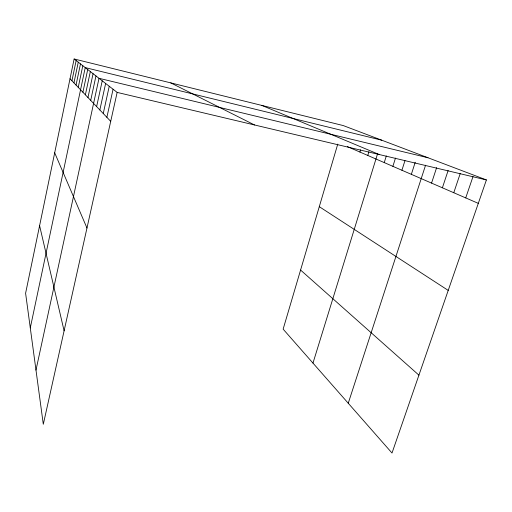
<?xml version="1.0" encoding="UTF-8"?>
<svg xmlns="http://www.w3.org/2000/svg" width="512" height="512" viewBox="0 0 512 512"><rect width="100%" height="100%" fill="white"/><g stroke="black" fill="none" stroke-linecap="round" stroke-linejoin="round"><path stroke-width="0.77" d="M74.125 58.97L25.6 293.254L43.302 424.282L117.152 92.403L74.125 58.97L343.232 125.568L486.4 179.936L392.006 453.03L283.136 329.139L337.76 144.109M71.942 80.768L76.147 60.538M73.946 82.867L78.266 62.182M76.045 85.062L80.474 63.904M78.246 87.36L82.797 65.709M30.285 327.936L85.235 67.603L381.76 140.198M82.906 92.237L87.718 69.53M85.376 94.822L90.33 71.558M87.968 97.536L93.069 73.69M90.707 100.397L95.962 75.936M35.981 370.106L99.008 78.304L427.994 157.754M96.627 106.592L102.227 80.806M99.846 109.958L105.638 83.456M103.258 113.523L109.248 86.259M106.874 117.306L113.075 89.242M359.923 152.051L360.608 149.792M367.776 155.456L368.902 151.77M312.973 363.091L377.581 153.734M384.243 162.592L386.31 155.955M392.883 166.336L395.494 158.054M401.914 170.253L404.973 160.627M411.347 174.342L415.232 162.24M348.25 403.232L425.568 165.21M431.552 183.098L436.627 167.654M442.387 187.795L448.141 170.496M453.766 192.73L460.282 173.376M465.722 197.907L473.018 176.518M117.152 92.403L486.4 179.936M261.907 105.44L379.155 154.515M347.322 146.592L478.304 203.36M170.746 82.88L254.554 124.979M319.29 206.688L448.218 290.4M300.582 270.048L418.925 375.155M70.029 78.765L110.714 121.331M54.688 152.813L86.97 228.038M39.597 225.664L64.096 330.816"/></g></svg>
